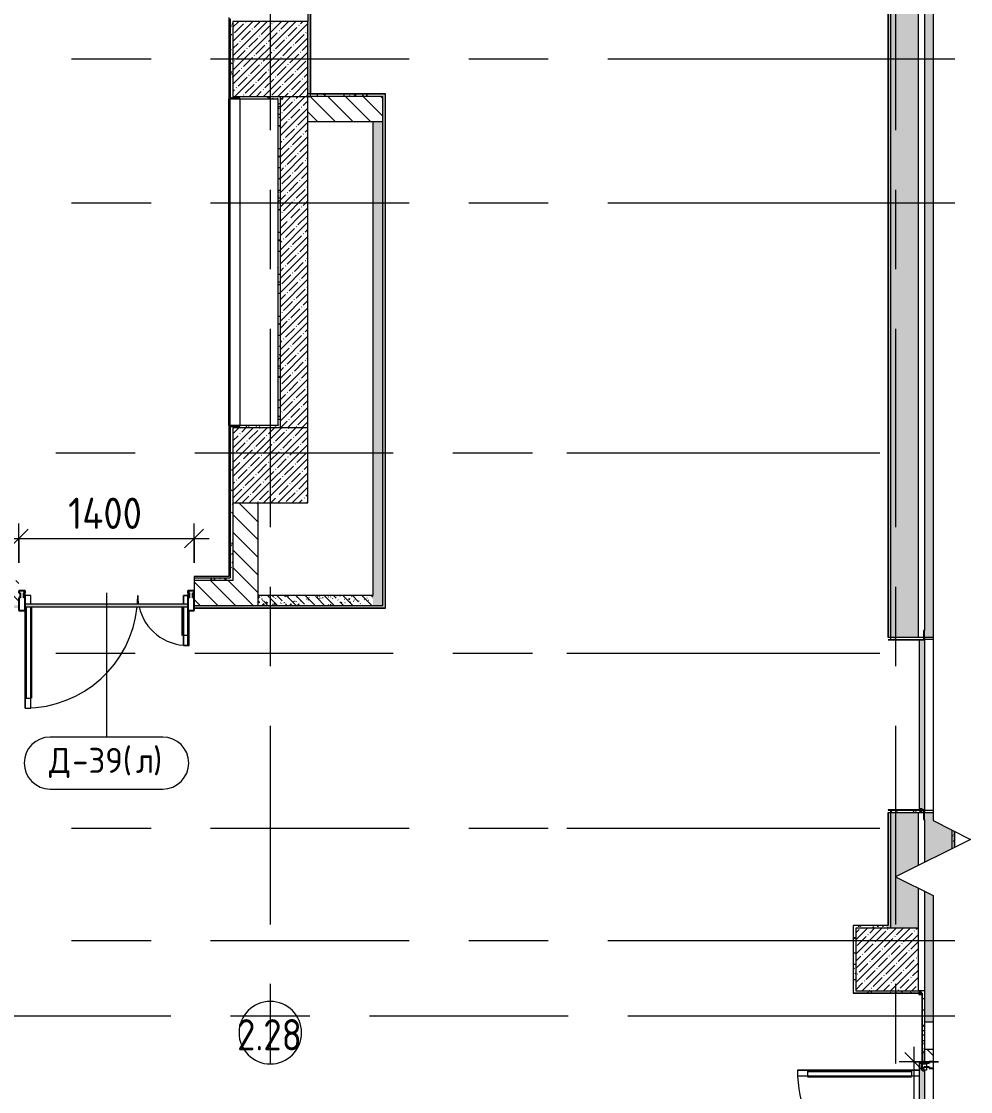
# Model space of a CAD drawing. Header units: millimetres. Extents: x -3456 to 185767, y -8553 to 29000.
# Drawn here: x 31320 to 38908, y 9893 to 18450 of the extents above; entities that cross this region are included whole.
import ezdxf

# ---------------------------------------------------------------- set-up
doc = ezdxf.new("R2010")
doc.units = ezdxf.units.MM
doc.linetypes.add('Осевая', pattern=[3175, 635, -476.25, 1587.5, -476.25])
for name, color, linetype, lineweight in [('A-ANNO-DIMS', 7, 'Continuous', 9), ('A-ANNO-DIMS-100', 7, 'Continuous', 9), ('A-AREA-IDEN', 7, 'Continuous', 9), ('A-DETL-GENF', 7, 'Continuous', 9), ('A-DOOR-IDEN', 7, 'Continuous', 9), ('A-GLAZ-CWMG', 7, 'Continuous', 9), ('A-GLAZ-CWMG-1', 7, 'Continuous', 25), ('A-WALL', 7, 'Continuous', 9), ('I-WALL', 7, 'Continuous', 9), ('S-COLS', 7, 'Continuous', 9), ('Ограждение', 7, 'Continuous', 9), ('Оси', 7, 'Continuous', 9), ('Оси-2', 7, 'Осевая', 9), ('Поручни', 7, 'Continuous', 9)]:
    doc.layers.add(name, color=color, linetype=linetype, lineweight=lineweight)
for name, color, linetype, lineweight, true_color in [('A-DOOR-1', 1, 'Continuous', 9, 0xff0000), ('A-DOOR-2', 1, 'Continuous', 13, 0xff0000), ('A-DOOR-FRAM-1', 1, 'Continuous', 13, 0xff0000), ('A-WALL-1', 7, 'Continuous', 9, 0x3c3c3c), ('A-WALL-FNSH-1', 7, 'Continuous', 9, 0x3c3c3c)]:
    doc.layers.add(name, color=color, linetype=linetype, lineweight=lineweight, true_color=true_color)
doc.styles.add('GOST Common', font='GOST_Common.ttf', dxfattribs={"height": 200})
doc.styles.add('GOST Common_1', font='GOST_Common.ttf', dxfattribs={"width": 0.9, "height": 250})
doc.styles.add('ISOCPEUR', font='isocpeur.ttf', dxfattribs={"width": 0.9, "height": 250})
doc.dimstyles.new('ISO-2_5_0_9К_БОЛЬШОЙ', dxfattribs={"dimscale": 304.8, "dimtxt": 248.995294, "dimasz": 0.492126, "dimexe": 0.393701, "dimexo": 0.984252, "dimgap": 0, "dimtad": 1, "dimdec": 0, "dimrnd": 10, "dimzin": 0, "dimdsep": 46, "dimtxsty": 'ISOCPEUR', "dimblk1": 'OBLIQUE', "dimblk2": 'OBLIQUE', "dimsah": 1, "dimcen": 0.09, "dimdle": 0.393701, "dimazin": 0, "dimtfac": 1, "dimtdec": 4, "dimtix": 1, "dimtmove": 0, "dimatfit": 3, "dimfxl": 1, "dimtvp": 1, "dimtolj": 1, "dimtzin": 0, "dimarcsym": 2})
pattern_1 = [(45, (0, 0), (-57.02463, 57.02463), []), (45, (57.025, 0), (-57.02463, 57.02463), [100.806, -20.161, 3.353, -16.808])]
pattern_2 = [(135, (0, 0), (-70.71068, -70.71068), [])]
pattern_3 = [(135, (0, 0), (-75.43415, -75.43415), [106.68, -17.78, 3.556, -17.78]), (135, (0, 75.39), (-75.43415, -75.43415), []), (50, (0, 0), (127.52922, -11.15758), [13.335, -146.685]), (355, (0, 0), (-24.66966, 133.74002), [10.668, -117.348]), (100.451, (10.63, -0.93), (102.85973, 122.58178), [11.333, -124.663]), (46.184, (0, 35.56), (189.75516, -29.43036), [20.002, -220.027]), (96.636, (15.81, 33.1), (166.1822, 173.1996), [17, -186.995]), (351.184, (0, 35.56), (166.1839, 173.1976), [16.002, -176.022]), (21, (17.78, 26.67), (106.13027, -71.58603), [13.335, -146.685]), (326, (17.78, 26.67), (43.26188, 128.93175), [10.668, -117.348]), (71.451, (26.62, 20.7), (149.39198, 57.34505), [11.333, -124.663]), (37.5, (0, 0), (2.16223, 59.18836), [3.353, -112.573, 3.353, -115.773, -117.793]), (37.5, (0, 0), (2.16223, 59.18836), [-235.052, 3.353, -114.44]), (7.5, (0, 0), (46.77386, 70.12615), [3.353, -64.567, 3.353, -109.906, -44.894]), (7.5, (0, 0), (46.77386, 70.12615), [-181.178, 3.353, -41.542]), (327.5, (-39.65, 0), (94.91367, -4.010093), [3.353, -41.097, 3.353, -135.331, -184.023]), (327.5, (-39.65, 0), (94.91367, -4.010093), [-183.134, 3.353, -180.67]), (317.5, (-57.43, 0), (103.69057, 17.79882), [3.353, -54.432, 3.353, -88.748, -130.683]), (317.5, (-57.43, 0), (103.69057, 17.79882), [-149.885, 3.353, -127.33])]
pattern_4 = [(0, (0, 0), (121.92, 30.48), [10.058, -81.382, 10.058, -81.382, -487.68]), (0, (0, 0), (121.92, 30.48), [-182.88, 10.058, -172.822, 10.058, -81.382, -213.36]), (0, (0, 0), (121.92, 30.48), [-457.2, 10.058, -50.902, 10.058, -142.342]), (120, (45.72, 15.24), (-87.356454, 90.345817), [10.058, -81.382, 10.058, -81.382, -487.68]), (120, (45.72, 15.24), (-87.356454, 90.345817), [-182.88, 10.058, -172.822, 10.058, -81.382, -213.36]), (120, (45.72, 15.24), (-87.356454, 90.345817), [-457.2, 10.058, -50.902, 10.058, -142.342]), (240, (60.96, 76.2), (-34.563546, -120.825817), [10.058, -81.382, 10.058, -81.382, -487.68]), (240, (60.96, 76.2), (-34.563546, -120.825817), [-182.88, 10.058, -172.822, 10.058, -81.382, -213.36]), (240, (60.96, 76.2), (-34.563546, -120.825817), [-457.2, 10.058, -50.902, 10.058, -142.342])]

# ---------------------------------------------------------------- blocks, each defined once
blk = doc.blocks.new('BSC_Колонна _Прямоугольная - 600х600-V25-План заполнения и маркировки дверных проемов 2 этажа в осях 1-12')
at = {"layer": 'S-COLS'}
h = blk.add_hatch(dxfattribs=at)
h.set_pattern_fill('FP_37', color=256, style=0, pattern_type=2)
h.set_pattern_definition([(45, (-33310, -18150), (-57.02463, 57.02463), []), (45, (-33252.975, -18150), (-57.02463, 57.02463), [100.806, -20.161, 3.353, -16.808])])
h.paths.add_polyline_path([(-300, -300), (300, -300), (300, 300), (-300, 300), (-300, -174.6)])
for p, q in [((300, 300), (-300, 300)), ((-300, 300), (-300, -300)), ((300, -300), (300, 300)), ((-300, -300), (300, -300))]:
    blk.add_line(p, q, dxfattribs=at)
blk = doc.blocks.new('BSC_Колонна _Прямоугольная - 600х600-V33-План заполнения и маркировки дверных проемов 2 этажа в осях 1-12')
at = {"layer": 'S-COLS'}
h = blk.add_hatch(dxfattribs=at)
h.set_pattern_fill('FP_40', color=256, style=0, pattern_type=2)
h.set_pattern_definition([(45, (-33310, -14900), (-57.02463, 57.02463), []), (45, (-33252.975, -14900), (-57.02463, 57.02463), [100.806, -20.161, 3.353, -16.808])])
h.paths.add_polyline_path([(-300, -300), (300, -300), (300, 300), (-300, 300), (-300, -63.8)])
for p, q in [((300, 300), (-300, 300)), ((-300, 300), (-300, -300)), ((300, -300), (300, 300)), ((-300, -300), (300, -300))]:
    blk.add_line(p, q, dxfattribs=at)
blk = doc.blocks.new('110_Дверь_СКБ_2Ст - Д-2 1450x2100h_Лестничная клетка EIS60-31576737-План заполнения и маркировки дверных проемов 2 этажа в осях 1-12')
at = {"layer": 'A-DOOR-FRAM-1'}
for p, q in [((-687.5, -42.3), (-687.5, -110)), ((-672.5, -110), (-672.5, -42.3)), ((697.5, -42.3), (697.5, -110)), ((712.5, -110), (712.5, -42.3)), ((-672.5, -110), (-742.5, -110)), ((-742.5, -110), (-742.5, -118)), ((-742.5, -118), (-672.5, -118)), ((-687.5, -110), (-672.5, -110)), ((-672.5, -118), (-672.5, -110)), ((697.5, -110), (712.5, -110)), ((767.5, -110), (697.5, -110)), ((697.5, -110), (697.5, -118)), ((697.5, -118), (767.5, -118)), ((767.5, -118), (767.5, -110))]:
    blk.add_line(p, q, dxfattribs=at)
blk = doc.blocks.new('BSC_Колонна _Прямоугольная - 500х500-V66-План заполнения и маркировки дверных проемов 2 этажа в осях 1-12')
at = {"layer": 'S-COLS'}
h = blk.add_hatch(dxfattribs=at)
h.set_pattern_fill('FP_79', color=256, style=0, pattern_type=2)
h.set_pattern_definition([(45, (-38240, -10950), (-57.02463, 57.02463), []), (45, (-38182.975, -10950), (-57.02463, 57.02463), [100.806, -20.161, 3.353, -16.808])])
h.paths.add_polyline_path([(-250, -250), (250, -250), (250, 250), (-250, 250)])
for p, q in [((250, 250), (-250, 250)), ((-250, 250), (-250, -250)), ((250, -250), (250, 250)), ((-250, -250), (250, -250))]:
    blk.add_line(p, q, dxfattribs=at)
blk = doc.blocks.new('Дверь_Витражная_остекление_ - ДВН_ДАО_Главный вход_1800 в свету 5-32258809-План заполнения и маркировки дверных проемов 2 этажа в осях 1-12')
at = {"layer": 'A-DETL-GENF'}
for p, q in [((-992.5, -1012.5), (-992.5, -38.5)), ((-992.5, -38.5), (-992.5, -1012.5)), ((-947.5, -1012.5), (-947.5, -38.5)), ((-947.5, -1012.5), (-947.5, -38.5)), ((997.5, -1012.5), (997.5, -38.5)), ((997.5, -38.5), (997.5, -1012.5)), ((1042.5, -1012.5), (1042.5, -38.5)), ((1042.5, -1012.5), (1042.5, -38.5)), ((-992.5, -100), (-947.5, -100)), ((-982.5, -932.5), (-982.5, -100)), ((-938.5, -932.5), (-938.5, -100)), ((988.5, -932.5), (988.5, -100)), ((1042.5, -100), (997.5, -100)), ((1032.5, -932.5), (1032.5, -100)), ((-992.5, -932.5), (-947.5, -932.5)), ((1042.5, -932.5), (997.5, -932.5)), ((-992.5, -1012.5), (-947.5, -1012.5)), ((-992.5, -1012.5), (-947.5, -1012.5)), ((1042.5, -1012.5), (997.5, -1012.5)), ((997.5, -1012.5), (1042.5, -1012.5))]:
    blk.add_line(p, q, dxfattribs=at)
at = {"layer": 'A-DOOR-1'}
for p, q in [((-992.5, -1012.5), (-992.5, -38.5)), ((992.5, -1012.5), (992.5, -38.5))]:
    blk.add_line(p, q, dxfattribs=at)
for centre, start, end in [((-992.5, -20), 270, 358.92896), ((992.5, -20), 181.07104, 270)]:
    blk.add_arc(centre, 992.5, start, end, dxfattribs=at)
at = {"layer": 'A-DOOR-2'}
for p, q in [((-1042.5, 20), (-992.5, 20)), ((-1042.5, -20), (-1042.5, 20)), ((-992.5, 20), (-992.5, -20)), ((992.5, 20), (1042.5, 20)), ((992.5, -20), (992.5, 20)), ((1042.5, 20), (1042.5, -20)), ((-992.5, -20), (-1042.5, -20)), ((1042.5, -20), (992.5, -20))]:
    blk.add_line(p, q, dxfattribs=at)
blk = doc.blocks.new('Прямоугольный импост - Импост структурный с накладкой - 160мм Темный-31239248-План заполнения и маркировки дверных проемов 2 этажа в осях 1-12')
at = {"layer": 'A-GLAZ-CWMG-1'}
for p, q in [((0, 17), (-50, 17)), ((-50, 17), (-50, 0)), ((-50, 0), (-40, 0)), ((-40, 0), (-40, -40)), ((-10, -40), (-10, 0)), ((-10, 0), (0, 0)), ((0, 0), (0, 17)), ((-40, -40), (-50, -40)), ((-50, -40), (-50, -71.7)), ((0, -40), (-10, -40)), ((0, -71.7), (0, -40))]:
    blk.add_line(p, q, dxfattribs=at)
blk = doc.blocks.new('Прямоугольный импост - Импост структурный с накладкой - 160мм Темный-32479175-План заполнения и маркировки дверных проемов 2 этажа в осях 1-12')
at = {"layer": 'A-GLAZ-CWMG-1'}
for p, q in [((-50, 40), (-50, 140)), ((-50, 140), (0, 140)), ((0, 140), (0, 40)), ((-40, 40), (-50, 40)), ((-50, -17), (-50, 0)), ((-50, 0), (-40, 0)), ((-40, 0), (-40, 40)), ((-10, 40), (-10, 0)), ((0, 40), (-10, 40)), ((-10, 0), (0, 0)), ((0, 0), (0, -17)), ((0, -17), (-50, -17))]:
    blk.add_line(p, q, dxfattribs=at)
blk = doc.blocks.new('Дверь_Витражная_остекление_ - Д-39_л_ Актовый-32481803-План заполнения и маркировки дверных проемов 2 этажа в осях 1-12')
at = {"layer": 'A-DETL-GENF'}
for p, q in [((650, 920), (605, 920)), ((605, 920), (605, 110)), ((650, 920), (605, 920)), ((605, 920), (605, 110)), ((650, 920), (650, 140)), ((650, 140), (650, 920)), ((596, 840), (596, 110)), ((650, 840), (605, 840)), ((640, 840), (640, 110)), ((-660, 420), (-615, 420)), ((-660, 420), (-660, 140)), ((-615, 420), (-660, 420)), ((-660, 420), (-660, 140)), ((-615, 420), (-615, 110)), ((-615, 110), (-615, 420)), ((-660, 340), (-615, 340)), ((-650, 340), (-650, 140)), ((-606, 340), (-606, 110)), ((-615, 90), (-615, 20)), ((-615, 20), (-615, 90)), ((605, 90), (605, 20)), ((605, 90), (605, 20)), ((-615, 20), (-650, 20)), ((-650, 20), (-615, 20)), ((605, 20), (650, 20)), ((605, 20), (650, 20)), ((650, 40), (650, 20)), ((650, 20), (650, 40))]:
    blk.add_line(p, q, dxfattribs=at)
at = {"layer": 'A-DOOR-1'}
for p, q in [((650, 920), (650, 140)), ((-650, 420), (-650, 140)), ((-650, 40), (-650, 20)), ((650, 40), (650, 20))]:
    blk.add_line(p, q, dxfattribs=at)
for centre, radius, start, end in [((650, 20), 900, 90, 174.25213), ((-650, 20), 400, 13.0408, 90), ((-650, 20), 400, 360, 10.0887), ((650, 20), 900, 175.52971, 180)]:
    blk.add_arc(centre, radius, start, end, dxfattribs=at)
at = {"layer": 'A-DOOR-2'}
for p, q in [((-650, 20), (-660, 20)), ((-660, 20), (-660, -20)), ((-650, -20), (-650, 20)), ((660, 20), (650, 20)), ((650, 20), (650, -20)), ((660, -20), (660, 20)), ((-660, -20), (-650, -20)), ((650, -20), (660, -20))]:
    blk.add_line(p, q, dxfattribs=at)
blk = doc.blocks.new('Прямоугольный импост - Импост структурный с накладкой - 160мм Темный-32479277-План заполнения и маркировки дверных проемов 2 этажа в осях 1-12')
at = {"layer": 'A-GLAZ-CWMG-1'}
for p, q in [((0, 140), (-50, 140)), ((-50, 140), (-50, 40)), ((0, 40), (0, 140)), ((-50, 40), (-40, 40)), ((-40, 0), (-50, 0)), ((-50, 0), (-50, -17)), ((-40, 40), (-40, 0)), ((-10, 0), (-10, 40)), ((-10, 40), (0, 40)), ((0, 0), (-10, 0)), ((0, -17), (0, 0)), ((-50, -17), (0, -17))]:
    blk.add_line(p, q, dxfattribs=at)
blk = doc.blocks.new('Ограждение - Ограждение-32873641-План заполнения и маркировки дверных проемов 2 этажа в осях 1-12')
at = {"layer": 'Ограждение'}
blk.add_hatch(color=256, dxfattribs=at).paths.add_polyline_path([(32650, 13770), (32650, 13790), (31350, 13790), (31350, 13770), (32304.9, 13770)])
at = {"layer": 'Поручни'}
for p, q in [((32650, 13790), (31350, 13790)), ((31350, 13770), (32650, 13770))]:
    blk.add_line(p, q, dxfattribs=at)
blk = doc.blocks.new('Ограждение - Ограждение-32973493-План заполнения и маркировки дверных проемов 2 этажа в осях 1-12')
at = {"layer": 'Ограждение'}
blk.add_hatch(color=256, dxfattribs=at).paths.add_polyline_path([(38497.5, 7920), (38509.5, 7921), (38509.5, 7931), (38520, 7931), (38519, 8030), (38516, 8030), (38516, 8080), (38542.5, 8080), (38542.5, 10065), (38516, 10065), (38516, 10115), (38519, 10115), (38519, 10120), (38497.5, 10120), (38497.5, 7921)])
at = {"layer": 'Поручни'}
for p, q in [((38497.5, 10120), (38519, 10120)), ((38497.5, 10120), (38497.5, 7920)), ((38542.5, 8080), (38542.5, 10065))]:
    blk.add_line(p, q, dxfattribs=at)
blk = doc.blocks.new('Ограждение - Ограждение-32973588-План заполнения и маркировки дверных проемов 2 этажа в осях 1-12')
at = {"layer": 'Ограждение'}
blk.add_hatch(color=256, dxfattribs=at).paths.add_polyline_path([(38542.5, 12140), (38542.5, 13510), (38540, 13510), (38540, 13505), (38497.5, 13505), (38497.5, 12145), (38500, 12145), (38500, 12155), (38520, 12155), (38520, 12145), (38540, 12145), (38540, 12140)])
at = {"layer": 'Поручни'}
for p, q in [((38497.5, 13505), (38497.5, 12145)), ((38542.5, 12140), (38542.5, 13510))]:
    blk.add_line(p, q, dxfattribs=at)
blk = doc.blocks.new('Ограждение - Ограждение-32988484-План заполнения и маркировки дверных проемов 2 этажа в осях 1-12')
at = {"layer": 'Ограждение'}
blk.add_hatch(color=256, dxfattribs=at).paths.add_polyline_path([(38497.5, 7920), (38509.5, 7921), (38509.5, 7931), (38520, 7931), (38519, 8030), (38516, 8030), (38516, 8080), (38542.5, 8080), (38542.5, 10065), (38516, 10065), (38516, 10115), (38519, 10115), (38519, 10120), (38497.5, 10120), (38497.5, 7921)])
at = {"layer": 'Поручни'}
for p, q in [((38497.5, 10120), (38519, 10120)), ((38497.5, 10120), (38497.5, 7920)), ((38542.5, 8080), (38542.5, 10065))]:
    blk.add_line(p, q, dxfattribs=at)
blk = doc.blocks.new('Ограждение - Ограждение-32988490-План заполнения и маркировки дверных проемов 2 этажа в осях 1-12')
at = {"layer": 'Ограждение'}
blk.add_hatch(color=256, dxfattribs=at).paths.add_polyline_path([(38542.5, 12140), (38542.5, 13510), (38540, 13510), (38540, 13505), (38497.5, 13505), (38497.5, 12145), (38500, 12145), (38500, 12155), (38520, 12155), (38520, 12145), (38540, 12145), (38540, 12140)])
at = {"layer": 'Поручни'}
for p, q in [((38497.5, 13505), (38497.5, 12145)), ((38542.5, 12140), (38542.5, 13510))]:
    blk.add_line(p, q, dxfattribs=at)
blk = doc.blocks.new('DET_L_Линия разрыва - М100-30654710-План заполнения и маркировки дверных проемов 2 этажа в осях 1-12')
at = {"layer": 'A-DETL-GENF'}
for p, q in [((11889.9, 300), (11739.9, 0)), ((12189.9, -300), (11889.9, 300)), ((11739.9, 0), (0, 0)), ((12339.9, 0), (12189.9, -300)), ((24079.7, 0), (12339.9, 0))]:
    blk.add_line(p, q, dxfattribs=at)
blk = doc.blocks.new('Марка_Помещения - Номер-25198446-План заполнения и маркировки дверных проемов 2 этажа в осях 1-12')
at = {"layer": 'A-AREA-IDEN'}
for start, end in [(360, 180), (180, 360)]:
    blk.add_arc((0, 0), 2.5, start, end, dxfattribs=at)
blk = doc.blocks.new('DIMBLOCK36-План заполнения и маркировки дверных проемов 2 этажа в осях 1-12')
at = {"layer": 'A-ANNO-DIMS-100', "lineweight": 20}
for p, q in [((38456, 10130), (38381, 10205)), ((38456, 10130), (38531, 10055)), ((38456, 8000), (38381, 8075)), ((38456, 8000), (38531, 7925))]:
    blk.add_line(p, q, dxfattribs=at)
at = {"layer": 'A-ANNO-DIMS-100'}
for p, q in [((38456, 7880), (38456, 10250)), ((38649.9, 10130), (38336, 10130)), ((38456, 10130), (38649.9, 10130)), ((38649.9, 8000), (38336, 8000)), ((38456, 8000), (38649.9, 8000))]:
    blk.add_line(p, q, dxfattribs=at)
at = {"layer": 'A-ANNO-DIMS-100', "color": 0, "insert": (38129.3, 8770.5), "char_height": 250, "width": 706.764, "attachment_point": 1, "rotation": 90, "line_spacing_factor": 1.149209, "style": 'ISOCPEUR'}
blk.add_mtext('2130', dxfattribs=at)
blk = doc.blocks.new('_Oblique')
at = {"color": 0, "linetype": 'ByBlock', "lineweight": -2}
blk.add_line((-0.5, -0.5), (0.5, 0.5), dxfattribs=at)
blk = doc.blocks.new('М_двери - Типоразмер_рамка-25223575-План заполнения и маркировки дверных проемов 2 этажа в осях 1-12')
at = {"layer": 'A-DOOR-IDEN'}
for p, q in [((4.496, 2.08), (-4.496, 2.08)), ((-4.496, -2.08), (4.496, -2.08))]:
    blk.add_line(p, q, dxfattribs=at)
for centre, start, end in [((-4.496, 0), 90, 270), ((4.496, 0), 270, 90)]:
    blk.add_arc(centre, 2.08, start, end, dxfattribs=at)
blk = doc.blocks.new('DIMBLOCK43-План заполнения и маркировки дверных проемов 2 этажа в осях 1-12')
at = {"layer": 'A-ANNO-DIMS-100'}
for p, q in [((31300, 14121.5), (31300, 14435.5)), ((32700, 14121.5), (32700, 14435.5)), ((31180, 14315.5), (32820, 14315.5)), ((31300, 14315.5), (31300, 14121.5)), ((32700, 14315.5), (32700, 14121.5))]:
    blk.add_line(p, q, dxfattribs=at)
at = {"layer": 'A-ANNO-DIMS-100', "lineweight": 20}
for p, q in [((31300, 14315.5), (31375, 14390.5)), ((32700, 14315.5), (32775, 14390.5)), ((31300, 14315.5), (31225, 14240.5)), ((32700, 14315.5), (32625, 14240.5))]:
    blk.add_line(p, q, dxfattribs=at)
at = {"layer": 'A-ANNO-DIMS-100', "color": 0, "insert": (31693.5, 14642.1), "char_height": 250, "width": 735.494, "attachment_point": 1, "line_spacing_factor": 1.149209, "style": 'ISOCPEUR'}
blk.add_mtext('1400', dxfattribs=at)

msp = doc.modelspace()

# ---------------------------------------------------------------- hatches: boundary and pattern name
at = {"layer": 'I-WALL'}
h = msp.add_hatch(dxfattribs=at)
h.set_pattern_fill('FP_17', color=256, style=0, pattern_type=2)
h.set_pattern_definition(pattern_1)
h.paths.add_polyline_path([(38307.7, 11200), (38490, 11200), (38490, 11518.7), (38307.7, 11609.9), (38490, 11701), (38490, 12125), (38270, 12125), (38270, 11200)])
h.paths.add_polyline_path([(38490, 13525), (38490, 21575), (38270, 21575), (38270, 13525)])
h.paths.add_polyline_path([(38329.4, 22975), (38490, 22975), (38490, 23400), (38270, 23400), (38270, 22975)])
h = msp.add_hatch(dxfattribs=at)
h.set_pattern_fill('FP_17', color=256, style=0, pattern_type=2)
h.set_pattern_definition(pattern_1)
h.paths.add_polyline_path([(38540, 10450), (38607.7, 10450), (38607.7, 11459.9), (38540, 11493.7), (38540, 10650.5)])
h.paths.add_polyline_path([(38540, 11726), (38760, 11836), (38760, 11983.7), (38607.7, 12059.9), (38607.7, 12125), (38540, 12125), (38540, 11909.9)])
h.paths.add_polyline_path([(38540, 13525), (38607.7, 13525), (38607.7, 21575), (38540, 21575), (38540, 13580)])
h.paths.add_polyline_path([(38607.7, 22975), (38607.7, 23420.3), (38540, 23420.3), (38540, 22975)])
h = msp.add_hatch(dxfattribs=at)
h.set_pattern_fill('FP_89', color=256, style=0, pattern_type=2)
h.set_pattern_definition(pattern_4)
h.paths.add_polyline_path([(38270, 11200), (38270, 12125), (38250, 12125), (38250, 11200)])
h.paths.add_polyline_path([(38250, 13525), (38270, 13525), (38270, 21575), (38250, 21575), (38250, 16929)])
h.paths.add_polyline_path([(38270, 22975), (38270, 23041.5), (38250, 23041.5), (38250, 22975)])
h = msp.add_hatch(dxfattribs=at)
h.set_pattern_fill('FP_89', color=256, style=0, pattern_type=2)
h.set_pattern_definition(pattern_4)
h.paths.add_polyline_path([(33630, 17850), (33630, 18870), (33610, 18870), (33610, 17850)])
h.paths.add_polyline_path([(33610, 20270), (33630, 20270), (33630, 20855), (33618, 20855), (33618, 20825), (33610, 20825), (33610, 20591.4)])
h.paths.add_polyline_path([(33630, 21955), (33630, 23004), (33610, 23004), (33610, 21985), (33618, 21985), (33618, 21955)])
h = msp.add_hatch(dxfattribs=at)
h.set_pattern_fill('FP_89', color=256, style=0, pattern_type=2)
h.set_pattern_definition(pattern_4)
h.paths.add_polyline_path([(33010, 17830), (33010, 18450), (32990, 18450), (32990, 17830)])
h = msp.add_hatch(dxfattribs=at)
h.set_pattern_fill('FP_89', color=256, style=0, pattern_type=2)
h.set_pattern_definition(pattern_4)
h.paths.add_polyline_path([(33390, 17830), (33410, 17830), (33410, 17850), (33010, 17850), (33010, 17830), (33370, 17830)])
h = msp.add_hatch(dxfattribs=at)
h.set_pattern_fill('FP_89', color=256, style=0, pattern_type=2)
h.set_pattern_definition(pattern_4)
h.paths.add_polyline_path([(33390, 15200), (33390, 17830), (33370, 17830), (33370, 15200)])
h = msp.add_hatch(dxfattribs=at)
h.set_pattern_fill('FP_17', color=256, style=0, pattern_type=2)
h.set_pattern_definition(pattern_1)
h.paths.add_polyline_path([(33390, 15200), (33610, 15200), (33610, 17850), (33390, 17850), (33390, 16929)])
h = msp.add_hatch(dxfattribs=at)
h.set_pattern_fill('FP_89', color=256, style=0, pattern_type=2)
h.set_pattern_definition(pattern_4)
h.paths.add_polyline_path([(33630, 17850), (34210, 17850), (34210, 17870), (33610, 17870), (33610, 17850)])
h = msp.add_hatch(dxfattribs=at)
h.set_pattern_fill('FP_13', color=256, style=0, pattern_type=2)
h.set_pattern_definition(pattern_2)
h.paths.add_polyline_path([(33610, 17650), (34210, 17650), (34210, 17850), (33610, 17850)])
h = msp.add_hatch(dxfattribs=at)
h.set_pattern_fill('FP_89', color=256, style=0, pattern_type=2)
h.set_pattern_definition(pattern_4)
h.paths.add_polyline_path([(34210, 13780), (34230, 13780), (34230, 17870), (34210, 17870), (34210, 16929)])
h = msp.add_hatch(dxfattribs=at)
h.set_pattern_fill('FP_42', color=256, style=0, pattern_type=2)
h.set_pattern_definition(pattern_3)
h.paths.add_polyline_path([(34210, 13780), (34210, 17650), (34130, 17650), (34130, 13780)])
h = msp.add_hatch(dxfattribs=at)
h.set_pattern_fill('FP_89', color=256, style=0, pattern_type=2)
h.set_pattern_definition(pattern_4)
h.paths.add_polyline_path([(33010, 15200), (33370, 15200), (33370, 15220), (32990, 15220), (32990, 15200)])
h = msp.add_hatch(dxfattribs=at)
h.set_pattern_fill('FP_89', color=256, style=0, pattern_type=2)
h.set_pattern_definition(pattern_4)
h.paths.add_polyline_path([(32990, 13980), (33010, 13980), (33010, 15200), (32990, 15200), (32990, 14000)])
h = msp.add_hatch(dxfattribs=at)
h.set_pattern_fill('FP_13', color=256, style=0, pattern_type=2)
h.set_pattern_definition(pattern_2)
h.paths.add_polyline_path([(33210, 13780), (33210, 14600), (33010, 14600), (33010, 13780)])
h = msp.add_hatch(dxfattribs=at)
h.set_pattern_fill('FP_89', color=256, style=0, pattern_type=2)
h.set_pattern_definition(pattern_4)
h.paths.add_polyline_path([(32990, 13980), (32990, 14000), (32700, 14000), (32700, 13980)])
h.paths.add_polyline_path([(31300, 13980), (31300, 14000), (31010, 14000), (31010, 13980)])
h = msp.add_hatch(dxfattribs=at)
h.set_pattern_fill('FP_13', color=256, style=0, pattern_type=2)
h.set_pattern_definition(pattern_2)
h.paths.add_polyline_path([(33010, 13780), (33010, 13980), (32700, 13980), (32700, 13780)])
h.paths.add_polyline_path([(31010, 13780), (31300, 13780), (31300, 13980), (31010, 13980)])
h = msp.add_hatch(dxfattribs=at)
h.set_pattern_fill('FP_89', color=256, style=0, pattern_type=2)
h.set_pattern_definition(pattern_4)
h.paths.add_polyline_path([(30966.1, 13760), (31300, 13760), (31300, 13780), (20230, 13780), (20230, 13760), (28288.6, 13760)])
h.paths.add_polyline_path([(34230, 13760), (34230, 13780), (32700, 13780), (32700, 13760), (33643.7, 13760)])
h = msp.add_hatch(dxfattribs=at)
h.set_pattern_fill('FP_42', color=256, style=0, pattern_type=2)
h.set_pattern_definition(pattern_3)
h.paths.add_polyline_path([(33643.7, 13780), (34130, 13780), (34130, 13860), (33210, 13860), (33210, 13780)])
h = msp.add_hatch(dxfattribs=at)
h.set_pattern_fill('FP_89', color=256, style=0, pattern_type=2)
h.set_pattern_definition(pattern_4)
h.paths.add_polyline_path([(38532, 13505), (38540, 13505), (38540, 13510), (38532, 13510), (38532, 13525), (38270, 13525), (38270, 13505)])
h = msp.add_hatch(dxfattribs=at)
h.set_pattern_fill('FP_89', color=256, style=0, pattern_type=2)
h.set_pattern_definition(pattern_4)
h.paths.add_polyline_path([(38532, 12125), (38532, 12140), (38540, 12140), (38540, 12145), (38270, 12145), (38270, 12125)])
h = msp.add_hatch(dxfattribs=at)
h.set_pattern_fill('FP_89', color=256, style=0, pattern_type=2)
h.set_pattern_definition(pattern_4)
h.paths.add_polyline_path([(38760, 11836), (38780, 11846), (38780, 11973.7), (38760, 11983.7), (38760, 11909.9)])
h = msp.add_hatch(dxfattribs=at)
h.set_pattern_fill('FP_89', color=256, style=0, pattern_type=2)
h.set_pattern_definition(pattern_4)
h.paths.add_polyline_path([(37970, 11200), (38250, 11200), (38250, 11220), (37970, 11220)])
h = msp.add_hatch(dxfattribs=at)
h.set_pattern_fill('FP_89', color=256, style=0, pattern_type=2)
h.set_pattern_definition(pattern_4)
h.paths.add_polyline_path([(37990, 10680), (37990, 11200), (37970, 11200), (37970, 10680)])
h = msp.add_hatch(dxfattribs=at)
h.set_pattern_fill('FP_89', color=256, style=0, pattern_type=2)
h.set_pattern_definition(pattern_4)
h.paths.add_polyline_path([(37990, 10680), (38540, 10680), (38540, 10700), (37990, 10700)])
h = msp.add_hatch(dxfattribs=at)
h.set_pattern_fill('FP_89', color=256, style=0, pattern_type=2)
h.set_pattern_definition(pattern_4)
h.paths.add_polyline_path([(38520, 7900), (38540, 7900), (38540, 8000), (38520, 8000), (38520, 7920)])
h.paths.add_polyline_path([(38520, 10130), (38540, 10130), (38540, 10680), (38520, 10680), (38520, 10650.5)])
h = msp.add_hatch(dxfattribs=at)
h.set_pattern_fill('FP_13', color=256, style=0, pattern_type=2)
h.set_pattern_definition(pattern_2)
h.paths.add_polyline_path([(38607.7, 7900), (38607.7, 8000), (38540, 8000), (38540, 7900)])
h.paths.add_polyline_path([(38540, 10130), (38607.7, 10130), (38607.7, 10230), (38540, 10230)])

# ---------------------------------------------------------------- linework, layer by layer
at = {"layer": 'A-DOOR-IDEN'}
msp.add_line((32000, 13880), (32000, 12728.1), dxfattribs=at)
at = {"layer": 'A-WALL'}
for p, q in [((38270, 13505), (38270, 21575)), ((33610, 18870), (33610, 18450)), ((33002.5, 17840), (33002.5, 17830)), ((33015, 17840), (33015, 17830)), ((33610, 17850), (33630, 17850)), ((33002.5, 15220), (33002.5, 15210)), ((33015, 15220), (33015, 15210)), ((33010, 13980), (32700, 13980)), ((38250, 11220), (38250, 12125)), ((38270, 11200), (38270, 12145)), ((38760, 11836), (38760, 11983.7)), ((38780, 11846), (38780, 11973.7)), ((38250, 11220), (37970, 11220)), ((38520, 10680), (37970, 10680)), ((38540, 10230), (38540, 10130)), ((38540, 10130), (38540, 10230))]:
    msp.add_line(p, q, dxfattribs=at)
at = {"layer": 'A-WALL-1'}
for p, q in [((38490, 13525), (38490, 21575)), ((38540, 21520), (38540, 13580)), ((32990, 18470), (32990, 17830)), ((32990, 17830), (33370, 17830)), ((33065, 17840), (33015, 17840)), ((33015, 17830), (33065, 17830)), ((33065, 17830), (33065, 17840)), ((33370, 17830), (33370, 15220)), ((33390, 15200), (33390, 17850)), ((33390, 17830), (33410, 17830)), ((33410, 17830), (33410, 17850)), ((33630, 17870), (33610, 17870)), ((33610, 15200), (33610, 17850)), ((33630, 17850), (33630, 17871)), ((34210, 17850), (33630, 17850)), ((34210, 13780), (34210, 17850)), ((34230, 13760), (34230, 17870)), ((33610, 17650), (34210, 17650)), ((34130, 17650), (34130, 13860)), ((33370, 15220), (32990, 15220)), ((32990, 15220), (32990, 14000)), ((33065, 15220), (33015, 15220)), ((33015, 15210), (33065, 15210)), ((33065, 15210), (33065, 15220)), ((33010, 14600), (33010, 13980)), ((33210, 14600), (33210, 13780)), ((32700, 14000), (32700, 13760)), ((32700, 13780), (34210, 13780)), ((34130, 13860), (33210, 13860)), ((32700, 13760), (34230, 13760)), ((38532, 13525), (38250, 13525)), ((38540, 13506), (38540, 13510)), ((38500, 12155), (38500, 12135)), ((38520, 12155), (38500, 12155)), ((38520, 12135), (38520, 12155)), ((38250, 12125), (38532, 12125)), ((38490, 11701), (38490, 12125)), ((38500, 12135), (38520, 12135)), ((38540, 12140), (38540, 12144)), ((38540, 12070), (38540, 11726)), ((38490, 11200), (38490, 11518.7)), ((38540, 11493.7), (38540, 10230)), ((37970, 11220), (37970, 10680)), ((38540, 10700), (38490, 10700)), ((38520, 10680), (38520, 10130)), ((38540, 10450), (38607.7, 10450)), ((38607.7, 10230), (38540, 10230)), ((38520, 10130), (38607.7, 10130))]:
    msp.add_line(p, q, dxfattribs=at)
at = {"layer": 'A-WALL-FNSH-1'}
for p, q in [((38249, 21575), (38249, 13525)), ((38250, 13525), (38250, 21575)), ((33630, 18870), (33630, 17871)), ((33631, 17871), (33631, 18870)), ((32979, 18481), (32979, 17830)), ((32979, 17830), (33015, 17830)), ((33015, 17840), (32990, 17840)), ((33630, 17870), (34230, 17870)), ((34231, 17871), (33631, 17871)), ((34231, 13759), (34231, 17871)), ((32979, 15220), (32979, 14011)), ((33015, 15220), (32979, 15220)), ((32990, 15210), (33015, 15210)), ((32979, 14011), (32700, 14011)), ((32700, 14011), (32700, 14000)), ((32700, 14000), (32990, 14000)), ((32700, 13760), (32700, 13759)), ((32700, 13759), (34231, 13759)), ((38249, 13525), (38250, 13525)), ((38540, 13506), (38250, 13506)), ((38250, 13506), (38250, 13505)), ((38250, 13505), (38540, 13505)), ((38540, 13505), (38540, 13506)), ((38250, 12125), (38249, 12125)), ((38249, 12125), (38249, 11221)), ((38540, 12145), (38250, 12145)), ((38250, 12145), (38250, 12144)), ((38250, 12144), (38540, 12144)), ((38540, 12144), (38540, 12145)), ((38781, 11846.5), (38781, 11973.2)), ((37969, 11221), (37969, 10679)), ((38249, 11221), (37969, 11221)), ((37969, 10679), (38519, 10679)), ((38494.5, 10689), (38494.5, 10669)), ((38514.5, 10689), (38494.5, 10689)), ((38494.5, 10669), (38514.5, 10669)), ((38514.5, 10669), (38514.5, 10689)), ((38519, 10679), (38519, 10130)), ((38519, 10130), (38520, 10130))]:
    msp.add_line(p, q, dxfattribs=at)
at = {"layer": 'I-WALL'}
for p, q in [((32979, 15220), (32979, 17830)), ((32990, 15220), (32990, 17830)), ((33065, 17830), (33065, 15220))]:
    msp.add_line(p, q, dxfattribs=at)
at = {"layer": 'Оси'}
for p, q in [((36281, 18150), (38781, 18150)), ((36281, 17000), (38781, 17000)), ((35681, 15000), (38181, 15000)), ((35681, 13400), (38181, 13400)), ((35681, 12000), (38181, 12000)), ((36281, 11100), (38781, 11100)), ((36281, 10500), (38781, 10500))]:
    msp.add_line(p, q, dxfattribs=at)
at = {"layer": 'Оси-2'}
for p, q in [((33310, 593.7), (33310, 24898.1)), ((38310, 593.7), (38310, 21277.7)), ((-28.5, 18150), (36281, 18150)), ((-28.5, 17000), (36281, 17000)), ((-155.7, 15000), (35681, 15000)), ((-155.7, 13400), (35681, 13400)), ((-28.5, 12000), (35681, 12000)), ((-28.5, 11100), (36281, 11100)), ((1241.5, 10500), (36281, 10500))]:
    msp.add_line(p, q, dxfattribs=at)

# ---------------------------------------------------------------- block references
at = {"layer": 'A-AREA-IDEN', "xscale": 99.99999999999993, "yscale": 99.99999999999993, "zscale": 99.99999999999993}
msp.add_blockref('Марка_Помещения - Номер-25198446-План заполнения и маркировки дверных проемов 2 этажа в осях 1-12', (33309.5, 10364.1), dxfattribs=at)
at = {"layer": 'A-DETL-GENF', "rotation": 90.00000000000031}
msp.add_blockref('DET_L_Линия разрыва - М100-30654710-План заполнения и маркировки дверных проемов 2 этажа в осях 1-12', (38607.7, -280), dxfattribs=at)
at = {"layer": 'A-DOOR-1'}
for name, p, rotation in [('Дверь_Витражная_остекление_ - Д-39_л_ Актовый-32481803-План заполнения и маркировки дверных проемов 2 этажа в осях 1-12', (32000, 13880), 180), ('110_Дверь_СКБ_2Ст - Д-2 1450x2100h_Лестничная клетка EIS60-31576737-План заполнения и маркировки дверных проемов 2 этажа в осях 1-12', (38650, 12837.5), 269.9999999999999), ('Дверь_Витражная_остекление_ - ДВН_ДАО_Главный вход_1800 в свету 5-32258809-План заполнения и маркировки дверных проемов 2 этажа в осях 1-12', (38536, 9072.5), 269.9999999999999)]:
    msp.add_blockref(name, p, dxfattribs=dict(at, rotation=rotation))
at = {"layer": 'A-DOOR-IDEN', "xscale": 99.99999999999993, "yscale": 99.99999999999993, "zscale": 99.99999999999993}
msp.add_blockref('М_двери - Типоразмер_рамка-25223575-План заполнения и маркировки дверных проемов 2 этажа в осях 1-12', (32000, 12520.1), dxfattribs=at)
at = {"layer": 'A-GLAZ-CWMG'}
for name, p, rotation in [('Прямоугольный импост - Импост структурный с накладкой - 160мм Темный-32479277-План заполнения и маркировки дверных проемов 2 этажа в осях 1-12', (31300, 13880), 180), ('Прямоугольный импост - Импост структурный с накладкой - 160мм Темный-31239248-План заполнения и маркировки дверных проемов 2 этажа в осях 1-12', (38536, 10130), 89.99999999999993)]:
    msp.add_blockref(name, p, dxfattribs=dict(at, rotation=rotation))
at = {"layer": 'A-GLAZ-CWMG', "extrusion": (0, 0, -1), "rotation": 180}
msp.add_blockref('Прямоугольный импост - Импост структурный с накладкой - 160мм Темный-32479175-План заполнения и маркировки дверных проемов 2 этажа в осях 1-12', (-32700, 13880), dxfattribs=at)
at = {"layer": 'S-COLS'}
for name, p in [('BSC_Колонна _Прямоугольная - 600х600-V25-План заполнения и маркировки дверных проемов 2 этажа в осях 1-12', (33310, 18150)), ('BSC_Колонна _Прямоугольная - 600х600-V33-План заполнения и маркировки дверных проемов 2 этажа в осях 1-12', (33310, 14900)), ('BSC_Колонна _Прямоугольная - 500х500-V66-План заполнения и маркировки дверных проемов 2 этажа в осях 1-12', (38240, 10950))]:
    msp.add_blockref(name, p, dxfattribs=at)
at = {"layer": 'Поручни'}
for name in ['Ограждение - Ограждение-32873641-План заполнения и маркировки дверных проемов 2 этажа в осях 1-12', 'Ограждение - Ограждение-32973588-План заполнения и маркировки дверных проемов 2 этажа в осях 1-12', 'Ограждение - Ограждение-32988490-План заполнения и маркировки дверных проемов 2 этажа в осях 1-12', 'Ограждение - Ограждение-32973493-План заполнения и маркировки дверных проемов 2 этажа в осях 1-12', 'Ограждение - Ограждение-32988484-План заполнения и маркировки дверных проемов 2 этажа в осях 1-12']:
    msp.add_blockref(name, (0, 0), dxfattribs=at)

# ---------------------------------------------------------------- texts
at = {"layer": 'A-AREA-IDEN', "insert": (33043.8, 10472.6), "char_height": 250, "width": 663.797, "attachment_point": 1, "style": 'GOST Common_1'}
msp.add_mtext('2.28', dxfattribs=at)
at = {"layer": 'A-DOOR-IDEN', "char_height": 200, "attachment_point": 1, "style": 'GOST Common'}
for s, insert, width in [('\\fGOST Common|b0|i0|c204|p34|;Д', (31540.8, 12641.3), 224.472), ('-39(', (31726, 12641.3), 617.299), ('\\fGOST Common|b0|i0|c204|p34|;л', (32235.3, 12641.3), 168.354), ('\\fGOST Common|b0|i0|c204|p34|;)', (32374.2, 12641.3), 96.202)]:
    msp.add_mtext(s, dxfattribs=dict(at, insert=insert, width=width))

# ---------------------------------------------------------------- dimensions: what is measured, and where the dimension line sits
at = {"layer": 'A-ANNO-DIMS'}
dim = msp.add_linear_dim(base=(32700, 14315.5), p1=(31300, 14421.5), p2=(32700, 14421.5), dimstyle='ISO-2_5_0_9К_БОЛЬШОЙ', override={"dimpost": '<>', "dimfxl": 1400}, dxfattribs=at)
dim.commit()
dim.dimension.update_dxf_attribs({"geometry": 'DIMBLOCK43-План заполнения и маркировки дверных проемов 2 этажа в осях 1-12', "text_midpoint": (32000, 14440.5)})
dim = msp.add_linear_dim(base=(38456, 10130), p1=(38349.9, 8000), p2=(38349.9, 10130), angle=90, dimstyle='ISO-2_5_0_9К_БОЛЬШОЙ', override={"dimpost": '<>', "dimfxl": 2130}, dxfattribs=at)
dim.commit()
dim.dimension.update_dxf_attribs({"geometry": 'DIMBLOCK36-План заполнения и маркировки дверных проемов 2 этажа в осях 1-12', "text_midpoint": (38331, 9065)})

doc.saveas('drawing.dxf')
